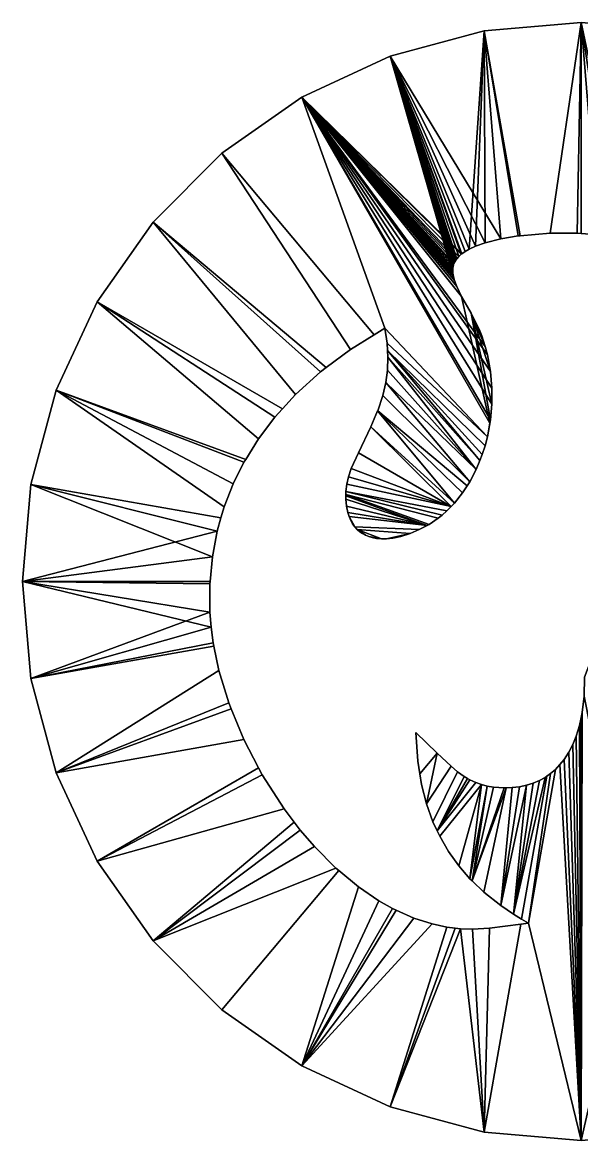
# Model space of a CAD drawing. Extents: x -1.8 to 1.8, y -1.8 to 1.8.
# Drawn here: x -1.8 to 0.002, y -1.8 to 1.8 of the extents above; entities that cross this region are included whole.
import ezdxf

# ---------------------------------------------------------------- set-up
doc = ezdxf.new("R2010")
doc.units = 0
doc.layers.add('CYLINDER_1', color=7, linetype='CONTINUOUS')
doc.layers.add('EXTRUDE_1', color=254, linetype='CONTINUOUS')

msp = doc.modelspace()

# ---------------------------------------------------------------- meshes
at = {"layer": 'CYLINDER_1'}
mesh = msp.add_polyface(dxfattribs=at)
corners = [(0, 1.8, -0.2), (-0.3126, 1.7727, -0.2), (-0.1962, 1.1129, -0.2), (-0.0992, 1.121, -0.2), (0, 1.8, 0.2), (-0.3126, 1.7727, 0.2), (-0.1962, 1.1129, 0.2), (-0.0992, 1.121, 0.2), (-0.2029, 1.1123, -0.2), (-0.6156, 1.6914, -0.2), (-0.384, 1.055, -0.2), (-0.374, 1.0623, -0.2), (-0.3601, 1.0703, -0.2), (-0.2584, 1.1031, -0.2), (-0.3404, 1.0794, -0.2), (-0.3091, 1.0905, -0.2), (-0.6156, 1.6914, 0.2), (-0.384, 1.055, 0.2), (-0.374, 1.0623, 0.2), (-0.2029, 1.1123, 0.2), (-0.2584, 1.1031, 0.2), (-0.3601, 1.0703, 0.2), (-0.3091, 1.0905, 0.2), (-0.3404, 1.0794, 0.2), (-0.9, 1.5588, -0.2), (-0.385, 0.9173, -0.2), (-0.4005, 0.9495, -0.2), (-0.4076, 0.9685, -0.2), (-0.4112, 0.9821, -0.2), (-0.4129, 0.9931, -0.2), (-0.4133, 1.0016, -0.2), (-0.386, 1.0536, 0.2), (-0.3937, 1.0466, 0.2), (-0.4003, 1.0392, 0.2), (-0.4039, 1.0341, 0.2), (-0.407, 1.0288, 0.2), (-0.4095, 1.0233, 0.2), (-0.4107, 1.0195, 0.2), (-0.4122, 1.0137, 0.2), (-0.4076, 0.9685, 0.2), (-0.9, 1.5588, 0.2), (-0.4112, 0.9821, 0.2), (-0.413, 1.0078, 0.2), (-0.4133, 1.0016, 0.2), (-0.4129, 0.9931, 0.2)]
mesh.append_faces([[corners[k] for k in face] for face in [(0, 1, 2, 3), (0, 4, 5, 1), (6, 5, 4, 7), (2, 1, 8, 8), (9, 10, 11, 11), (9, 11, 12, 12), (8, 1, 9, 13), (9, 12, 14, 14), (9, 14, 15, 15), (15, 13, 9, 9), (1, 5, 16, 9), (17, 16, 18, 18), (5, 6, 19, 19), (5, 19, 20, 20), (18, 16, 5, 21), (5, 20, 22, 22), (5, 22, 23, 23), (5, 23, 21, 21), (24, 25, 26, 26), (24, 26, 27, 27), (24, 27, 28, 28), (24, 28, 29, 29), (24, 29, 30, 30), (16, 17, 31, 31), (16, 31, 32, 32), (16, 32, 33, 33), (16, 33, 34, 34), (16, 34, 35, 35), (16, 35, 36, 36), (16, 36, 37, 37), (16, 37, 38, 38), (39, 40, 41, 41), (16, 38, 42, 42), (16, 42, 43, 43), (44, 41, 16, 16), (16, 43, 44, 44)]])
mesh = msp.add_polyface(dxfattribs=at)
corners = [(0.9, 1.5588, -0.2), (0.4386, 0.7597, -0.2), (0.4443, 0.7446, -0.2), (0.4711, 0.6458, -0.2), (1.157, 1.3789, 0.2), (0.4834, 0.5761, 0.2), (0.4711, 0.6458, 0.2), (0.6156, 1.6914, -0.2), (0.3446, 0.9467, -0.2), (0.3532, 0.9354, -0.2), (0.3832, 0.8875, -0.2), (0.3446, 0.9467, 0.2), (0.6156, 1.6914, 0.2), (0.9, 1.5588, 0.2), (0.3532, 0.9354, 0.2), (0.4386, 0.7597, 0.2), (0.4143, 0.8246, 0.2), (0.3832, 0.8875, 0.2), (0.3126, 1.7727, -0.2), (0.3263, 0.9705, -0.2), (0.19, 1.0776, -0.2), (0.1908, 1.0773, -0.2), (0.2291, 1.056, -0.2), (0.2644, 1.031, -0.2), (0.2968, 1.0024, -0.2), (0.3126, 1.7727, 0.2), (0.19, 1.0776, 0.2), (0.3263, 0.9705, 0.2), (0.1908, 1.0773, 0.2), (0.2968, 1.0024, 0.2), (0.2291, 1.056, 0.2), (0.2644, 1.031, 0.2), (0.1493, 1.0946, -0.2), (0, 1.8, -0.2), (0, 1.1205, -0.2), (0.0563, 1.1164, -0.2), (0.1045, 1.1077, -0.2), (0, 1.8, 0.2), (0.0563, 1.1164, 0.2), (0, 1.1205, 0.2), (0.1045, 1.1077, 0.2), (0.1493, 1.0946, 0.2), (-0.0131, 1.1215, -0.2), (-0.0992, 1.121, -0.2), (-0.0131, 1.1215, 0.2), (-0.0992, 1.121, 0.2)]
mesh.append_faces([[corners[k] for k in face] for face in [(0, 1, 2, 2), (0, 2, 3, 3), (4, 5, 6, 6), (0, 7, 8, 9), (0, 9, 10, 10), (11, 12, 13, 14), (13, 15, 16, 16), (13, 16, 17, 17), (17, 14, 13, 13), (8, 7, 18, 19), (18, 20, 21, 21), (18, 21, 22, 22), (18, 22, 23, 23), (24, 19, 18, 18), (18, 23, 24, 24), (7, 12, 25, 18), (26, 25, 12, 12), (12, 11, 27, 27), (28, 26, 12, 12), (12, 27, 29, 29), (30, 28, 12, 12), (12, 29, 31, 31), (31, 30, 12, 12), (20, 18, 32, 32), (33, 34, 35, 18), (32, 18, 36, 36), (35, 36, 18, 18), (18, 25, 37, 33), (38, 39, 37, 37), (40, 38, 37, 37), (25, 26, 41, 37), (41, 40, 37, 37), (42, 34, 33, 33), (43, 42, 33, 33), (37, 39, 44, 44), (37, 44, 45, 45)]])
mesh = msp.add_polyface(dxfattribs=at)
corners = [(-0.384, 1.055, -0.2), (-0.6156, 1.6914, -0.2), (-0.9, 1.5588, -0.2), (-0.2873, 0.6228, -0.2), (-0.292, 0.6758, -0.2), (-0.2919, 0.5206, -0.2), (-0.2874, 0.5709, -0.2), (-0.3018, 0.7296, -0.2), (-0.3087, 0.7568, -0.2), (-0.386, 1.0536, -0.2), (-0.3937, 1.0466, -0.2), (-0.4003, 1.0392, -0.2), (-0.4039, 1.0341, -0.2), (-0.407, 1.0288, -0.2), (-0.4095, 1.0233, -0.2), (-0.4107, 1.0195, -0.2), (-0.4122, 1.0137, -0.2), (-0.413, 1.0078, -0.2), (-0.4133, 1.0016, -0.2), (-0.6156, 1.6914, 0.2), (-0.9, 1.5588, 0.2), (-0.4076, 0.9685, 0.2), (-0.4005, 0.9495, 0.2), (-0.4112, 0.9821, 0.2), (-1.157, 1.3789, -0.2), (-0.6668, 0.7946, -0.2), (-0.6324, 0.8159, -0.2), (-1.157, 1.3789, 0.2), (-0.6668, 0.7946, 0.2), (-0.6324, 0.8159, 0.2), (-0.7431, 0.7472, -0.2), (-1.3789, 1.157, -0.2), (-0.8208, 0.6888, -0.2), (-1.3789, 1.157, 0.2), (-0.7431, 0.7472, 0.2), (-0.8208, 0.6888, 0.2), (-0.839, 0.6751, -0.2), (-1.5588, 0.9, -0.2), (-0.962, 0.5554, -0.2), (-0.9199, 0.6016, -0.2), (-1.5588, 0.9, 0.2), (-0.9199, 0.6016, 0.2), (-0.962, 0.5554, 0.2), (-0.839, 0.6751, 0.2), (-0.9863, 0.5289, -0.2), (-1.6914, 0.6156, 0.2), (-1.6914, 0.6156, -0.2), (-0.9863, 0.5289, 0.2), (-1.0802, 0.3932, 0.2), (-1.0393, 0.459, 0.2)]
mesh.append_faces([[corners[k] for k in face] for face in [(0, 1, 2, 2), (3, 4, 2, 2), (5, 6, 2, 2), (7, 8, 2, 2), (9, 0, 2, 2), (10, 9, 2, 2), (11, 10, 2, 2), (12, 11, 2, 2), (13, 12, 2, 2), (14, 13, 2, 2), (15, 14, 2, 2), (16, 15, 2, 2), (17, 16, 2, 2), (18, 17, 2, 2), (1, 19, 20, 2), (21, 22, 20, 20), (23, 20, 19, 19), (2, 24, 25, 26), (2, 20, 27, 24), (28, 27, 20, 29), (30, 25, 24, 24), (30, 24, 31, 32), (24, 27, 33, 31), (27, 28, 34, 34), (35, 33, 27, 34), (32, 31, 36, 36), (37, 38, 39, 31), (36, 31, 39, 39), (31, 33, 40, 37), (41, 42, 40, 33), (43, 41, 33, 33), (33, 35, 43, 43), (38, 37, 44, 44), (37, 40, 45, 46), (40, 42, 47, 47), (48, 45, 40, 49)]])
mesh = msp.add_polyface(dxfattribs=at)
corners = [(-0.9, 1.5588, -0.2), (-0.294, 0.5092, -0.2), (-0.2919, 0.5206, -0.2), (-0.2874, 0.5709, -0.2), (-0.2873, 0.6228, -0.2), (-0.3087, 0.7568, -0.2), (-0.3194, 0.7908, -0.2), (-0.3282, 0.8127, -0.2), (-0.3547, 0.8635, -0.2), (-0.292, 0.6758, -0.2), (-0.3018, 0.7296, -0.2), (-0.385, 0.9173, -0.2), (-0.294, 0.5092, 0.2), (-0.9, 1.5588, 0.2), (-0.4005, 0.9495, 0.2), (-0.385, 0.9173, 0.2), (-0.3547, 0.8635, 0.2), (-0.3282, 0.8127, 0.2), (-0.3194, 0.7908, 0.2), (-0.3087, 0.7568, 0.2), (-0.2874, 0.5709, 0.2), (-0.2919, 0.5206, 0.2), (-0.3018, 0.7296, 0.2), (-0.292, 0.6758, 0.2), (-0.2873, 0.6228, 0.2), (-0.6238, 0.7434, -0.2), (-0.3267, 0.3893, -0.2), (-0.3187, 0.4089, -0.2), (-0.3096, 0.437, -0.2), (-0.302, 0.4661, -0.2), (-0.6252, 0.7672, -0.2), (-0.6324, 0.8159, -0.2), (-0.3187, 0.4089, 0.2), (-0.3267, 0.3893, 0.2), (-0.6238, 0.7434, 0.2), (-0.302, 0.4661, 0.2), (-0.6324, 0.8159, 0.2), (-0.3096, 0.437, 0.2), (-0.6252, 0.7672, 0.2), (-0.6552, 0.5498, -0.2), (-0.3674, 0.3082, -0.2), (-0.3589, 0.3213, -0.2), (-0.6387, 0.5988, -0.2), (-0.3383, 0.3608, -0.2), (-0.6226, 0.7221, -0.2), (-0.6241, 0.6801, -0.2), (-0.6291, 0.6411, -0.2), (-0.3589, 0.3213, 0.2), (-0.3674, 0.3082, 0.2), (-0.6552, 0.5498, 0.2), (-0.6387, 0.5988, 0.2), (-0.3383, 0.3608, 0.2), (-0.6226, 0.7221, 0.2), (-0.6291, 0.6411, 0.2), (-0.6241, 0.6801, 0.2), (-0.3822, 0.2851, -0.2), (-0.6555, 0.5489, -0.2), (-0.4184, 0.2416, -0.2), (-0.4079, 0.2525, -0.2), (-0.6778, 0.4979, -0.2), (-0.3822, 0.2851, 0.2), (-0.6555, 0.5489, 0.2), (-0.6778, 0.4979, 0.2), (-0.4079, 0.2525, 0.2), (-0.7579, 0.2798, -0.2), (-0.4899, 0.184, -0.2), (-0.4606, 0.2035, -0.2)]
mesh.append_faces([[corners[k] for k in face] for face in [(0, 1, 2, 2), (0, 3, 4, 4), (5, 6, 7, 8), (0, 9, 10, 10), (5, 8, 11, 0), (12, 13, 14, 15), (16, 17, 18, 19), (20, 21, 16, 16), (16, 19, 22, 23), (16, 23, 24, 20), (16, 21, 12, 15), (25, 26, 27, 27), (27, 28, 25, 25), (25, 28, 29, 30), (29, 1, 0, 31), (29, 31, 30, 30), (32, 33, 34, 34), (13, 12, 35, 36), (35, 37, 34, 38), (37, 32, 34, 34), (38, 36, 35, 35), (39, 40, 41, 42), (43, 26, 44, 45), (26, 25, 44, 44), (46, 41, 43, 45), (47, 48, 49, 50), (34, 33, 51, 52), (51, 47, 50, 53), (54, 52, 51, 51), (53, 54, 51, 51), (55, 40, 39, 56), (57, 58, 56, 59), (58, 55, 56, 56), (49, 48, 60, 61), (62, 61, 60, 63), (64, 65, 66, 66)]])
mesh = msp.add_polyface(dxfattribs=at)
corners = [(-0.6387, 0.5988, -0.2), (-0.3589, 0.3213, -0.2), (-0.6291, 0.6411, -0.2), (-0.6778, 0.4979, -0.2), (-0.7174, 0.4142, -0.2), (-0.4184, 0.2416, -0.2), (-0.4184, 0.2416, 0.2), (-0.7174, 0.4142, 0.2), (-0.6778, 0.4979, 0.2), (-0.4079, 0.2525, 0.2), (-0.741, 0.3642, -0.2), (-0.7497, 0.3368, -0.2), (-0.7547, 0.3135, -0.2), (-0.4962, 0.1806, -0.2), (-0.4899, 0.184, -0.2), (-0.7579, 0.2798, -0.2), (-0.7579, 0.2758, -0.2), (-0.4473, 0.2139, -0.2), (-0.4321, 0.2273, -0.2), (-0.7575, 0.2896, -0.2), (-0.4606, 0.2035, -0.2), (-1.6914, 0.6156, -0.2), (-1.0802, 0.3932, -0.2), (-1.0393, 0.459, -0.2), (-1.5588, 0.9, -0.2), (-0.9863, 0.5289, -0.2), (-0.741, 0.3642, 0.2), (-0.4962, 0.1806, 0.2), (-0.7579, 0.2758, 0.2), (-0.7579, 0.2798, 0.2), (-0.4899, 0.184, 0.2), (-0.7575, 0.2896, 0.2), (-0.7547, 0.3135, 0.2), (-0.4321, 0.2273, 0.2), (-0.4606, 0.2035, 0.2), (-0.7497, 0.3368, 0.2), (-0.4473, 0.2139, 0.2), (-1.5588, 0.9, 0.2), (-0.9863, 0.5289, 0.2), (-1.0393, 0.459, 0.2), (-0.7577, 0.2649, -0.2), (-0.7555, 0.2423, -0.2), (-0.7515, 0.2223, -0.2), (-1.086, 0.3839, -0.2), (-1.7727, 0.3126, -0.2), (-1.1601, 0.2046, -0.2), (-1.1499, 0.2399, -0.2), (-1.121, 0.3139, -0.2), (-1.6914, 0.6156, 0.2), (-1.7727, 0.3126, 0.2), (-0.7577, 0.2649, 0.2), (-0.7555, 0.2423, 0.2), (-1.1499, 0.2399, 0.2), (-1.1601, 0.2046, 0.2), (-1.121, 0.3139, 0.2), (-1.0802, 0.3932, 0.2), (-1.086, 0.3839, 0.2)]
mesh.append_faces([[corners[k] for k in face] for face in [(0, 1, 2, 2), (3, 4, 5, 5), (6, 7, 8, 9), (5, 4, 10, 10), (11, 12, 5, 5), (13, 14, 15, 16), (17, 18, 19, 19), (5, 10, 11, 11), (20, 17, 19, 15), (5, 12, 19, 18), (21, 22, 23, 24), (25, 24, 23, 23), (26, 7, 6, 6), (27, 28, 29, 30), (31, 32, 6, 33), (34, 30, 29, 29), (35, 26, 6, 6), (33, 36, 31, 31), (32, 35, 6, 6), (34, 29, 31, 36), (37, 38, 39, 39), (13, 16, 40, 40), (40, 41, 13, 13), (13, 41, 42, 42), (22, 21, 43, 43), (44, 45, 46, 21), (43, 21, 47, 47), (47, 21, 46, 46), (21, 48, 49, 44), (50, 28, 27, 27), (51, 50, 27, 27), (49, 48, 52, 53), (54, 52, 48, 48), (48, 55, 56, 56), (48, 56, 54, 54)]])
mesh = msp.add_polyface(dxfattribs=at)
corners = [(-0.7132, 0.1602, -0.2), (-0.7042, 0.154, -0.2), (-0.6945, 0.1488, -0.2), (-0.7216, 0.1676, -0.2), (-0.7421, 0.1966, -0.2), (-0.7361, 0.1857, -0.2), (-0.7292, 0.1761, -0.2), (-0.7473, 0.2088, -0.2), (-0.6843, 0.1446, -0.2), (-0.6431, 0.1374, -0.2), (-0.7132, 0.1602, 0.2), (-0.7216, 0.1676, 0.2), (-0.6945, 0.1488, 0.2), (-0.7042, 0.154, 0.2), (-0.7292, 0.1761, 0.2), (-0.7361, 0.1857, 0.2), (-0.7421, 0.1966, 0.2), (-0.7473, 0.2088, 0.2), (-1.1601, 0.2046, -0.2), (-1.7727, 0.3126, -0.2), (-1.8, 0, -0.2), (-1.1724, 0.1617, -0.2), (-1.1953, 0, -0.2), (-1.1879, 0.0793, -0.2), (-1.7727, 0.3126, 0.2), (-1.8, 0, 0.2), (-1.1953, 0, 0.2), (-1.1879, 0.0793, 0.2), (-1.1601, 0.2046, 0.2), (-1.1724, 0.1617, 0.2), (-1.7727, -0.3126, -0.2), (-1.1831, -0.2086, -0.2), (-1.1855, -0.1973, -0.2), (-1.1959, -0.0073, -0.2), (-1.1922, -0.1472, -0.2), (-1.1959, -0.0983, -0.2), (-1.7727, -0.3126, 0.2), (-1.1855, -0.1973, 0.2), (-1.1831, -0.2086, 0.2), (-1.1922, -0.1472, 0.2), (-1.1959, -0.0073, 0.2), (-1.1959, -0.0983, 0.2), (-1.1666, -0.2869, -0.2), (-1.6914, -0.6156, -0.2), (-1.127, -0.4102, -0.2), (-1.1348, -0.3911, -0.2), (-1.6914, -0.6156, 0.2), (-1.1666, -0.2869, 0.2), (-1.1348, -0.3911, 0.2), (-1.127, -0.4102, 0.2), (-1.0868, -0.5083, -0.2), (-1.5588, -0.9, -0.2), (-1.039, -0.5999, -0.2), (-1.0868, -0.5083, 0.2), (-1.039, -0.5999, 0.2), (-1.5588, -0.9, 0.2), (-1.0271, -0.6227, 0.2)]
mesh.append_faces([[corners[k] for k in face] for face in [(0, 1, 2, 3), (4, 5, 6, 7), (2, 8, 9, 3), (10, 11, 12, 13), (14, 15, 16, 17), (18, 19, 20, 21), (20, 22, 23, 23), (20, 23, 21, 21), (19, 24, 25, 20), (26, 25, 24, 27), (24, 28, 29, 29), (24, 29, 27, 27), (30, 31, 32, 32), (22, 20, 33, 33), (30, 32, 34, 34), (33, 20, 30, 35), (30, 34, 35, 35), (20, 25, 36, 30), (37, 38, 36, 36), (39, 37, 36, 25), (25, 26, 40, 40), (41, 39, 25, 25), (25, 40, 41, 41), (42, 31, 30, 43), (43, 44, 45, 45), (43, 45, 42, 42), (30, 36, 46, 43), (36, 38, 47, 46), (48, 49, 46, 46), (47, 48, 46, 46), (50, 44, 43, 43), (51, 52, 50, 43), (46, 49, 53, 53), (53, 54, 55, 46), (55, 54, 56, 56)]])
mesh = msp.add_polyface(dxfattribs=at)
corners = [(-0.7292, 0.1761, -0.2), (-0.7216, 0.1676, -0.2), (-0.551, 0.1547, -0.2), (-0.5217, 0.167, -0.2), (-0.6736, 0.1414, -0.2), (-0.6587, 0.1386, -0.2), (-0.6431, 0.1374, -0.2), (-0.6843, 0.1446, -0.2), (-0.6062, 0.1399, -0.2), (-0.5808, 0.1453, -0.2), (-0.6269, 0.1376, -0.2), (-0.7515, 0.2223, -0.2), (-0.7473, 0.2088, -0.2), (-0.4962, 0.1806, -0.2), (-0.7515, 0.2223, 0.2), (-0.7555, 0.2423, 0.2), (-0.4962, 0.1806, 0.2), (-0.551, 0.1547, 0.2), (-0.5808, 0.1453, 0.2), (-0.6062, 0.1399, 0.2), (-0.6269, 0.1376, 0.2), (-0.6736, 0.1414, 0.2), (-0.6843, 0.1446, 0.2), (-0.6431, 0.1374, 0.2), (-0.6587, 0.1386, 0.2), (-0.7292, 0.1761, 0.2), (-0.7473, 0.2088, 0.2), (-0.5217, 0.167, 0.2), (-0.6945, 0.1488, 0.2), (-0.7216, 0.1676, 0.2), (-0.4634, -0.5523, -0.2), (-0.5322, -0.4865, -0.2), (-0.5263, -0.5783, -0.2), (-0.5196, -0.6193, -0.2), (-0.5322, -0.4865, 0.2), (-0.4634, -0.5523, 0.2), (-0.5196, -0.6193, 0.2), (-0.5263, -0.5783, 0.2), (-0.4636, -0.803, -0.2), (-0.366, -0.634, -0.2), (-0.3767, -0.6278, -0.2), (-0.4188, -0.5949, -0.2), (-0.498, -0.716, -0.2), (-0.514, -0.6539, -0.2), (-0.3984, -0.6122, -0.2), (-0.4773, -0.7735, -0.2), (-0.3767, -0.6278, 0.2), (-0.366, -0.634, 0.2), (-0.4636, -0.803, 0.2), (-0.498, -0.716, 0.2), (-0.514, -0.6539, 0.2), (-0.4188, -0.5949, 0.2), (-0.3984, -0.6122, 0.2), (-0.4773, -0.7735, 0.2), (-0.3586, -0.6384, -0.2), (-0.3509, -0.964, -0.2), (-0.2417, -0.664, -0.2), (-0.2479, -0.6642, -0.2), (-0.3392, -0.6474, -0.2), (-0.2818, -0.6619, -0.2), (-0.3023, -0.6585, -0.2), (-0.3214, -0.6537, -0.2), (-0.4556, -0.8201, -0.2), (-0.3586, -0.6384, 0.2), (-0.3392, -0.6474, 0.2), (-0.3214, -0.6537, 0.2), (-0.4556, -0.8201, 0.2), (-0.1158, -0.6305, 0.2), (-0.2181, -1.071, 0.2), (-0.1343, -0.6408, 0.2)]
mesh.append_faces([[corners[k] for k in face] for face in [(0, 1, 2, 3), (4, 5, 6, 7), (8, 9, 2, 10), (11, 12, 13, 13), (6, 10, 2, 1), (13, 12, 0, 3), (14, 15, 16, 16), (17, 18, 19, 20), (21, 22, 23, 24), (25, 26, 16, 27), (23, 22, 28, 29), (26, 14, 16, 16), (23, 29, 17, 20), (25, 27, 17, 29), (30, 31, 32, 33), (34, 35, 36, 37), (38, 39, 40, 40), (41, 30, 42, 42), (33, 43, 42, 30), (38, 40, 44, 45), (44, 41, 42, 45), (46, 47, 48, 48), (36, 35, 49, 50), (49, 35, 51, 51), (52, 46, 48, 53), (49, 51, 52, 53), (54, 39, 38, 38), (55, 56, 57, 57), (58, 54, 38, 38), (55, 57, 59, 59), (55, 59, 60, 60), (61, 58, 38, 62), (48, 47, 63, 63), (48, 63, 64, 64), (48, 64, 65, 66), (67, 68, 69, 69)]])
mesh = msp.add_polyface(dxfattribs=at)
corners = [(0, -1.8, -0.2), (0, -0.4378, -0.2), (-0.0055, -0.4641, -0.2), (-0.1691, -1.1002, 0.2), (-0.0986, -0.6184, 0.2), (-0.0827, -0.6047, 0.2), (0.1565, -1.1127, -0.2), (0.1924, -1.091, -0.2), (0.0429, -0.2431, -0.2), (0.0367, -0.2409, -0.2), (0.011, -0.3076, -0.2), (0.0095, -0.3693, -0.2), (0.0429, -0.2431, 0.2), (0.1924, -1.091, 0.2), (0.1565, -1.1127, 0.2), (0.0367, -0.2409, 0.2), (0, -1.8, 0.2), (0, -0.4378, 0.2), (0.0035, -0.4213, 0.2), (0.011, -0.3076, 0.2), (0.0095, -0.3693, 0.2), (0.3189, -1.0148, -0.2), (0.2269, -0.6281, -0.2), (0.2066, -0.6243, -0.2), (0.1994, -0.6197, -0.2), (0.1928, -0.6145, -0.2), (0.1838, -0.6059, -0.2), (0.1492, -0.5345, -0.2), (0.1382, -0.4749, -0.2), (0.1759, -0.5961, -0.2), (0.1689, -0.5854, -0.2), (0.156, -0.5571, -0.2), (0.1629, -0.5738, -0.2), (0.1838, -0.6059, 0.2), (0.1928, -0.6145, 0.2), (0.3189, -1.0148, 0.2), (0.1759, -0.5961, 0.2), (0.1382, -0.4749, 0.2), (0.1492, -0.5345, 0.2), (0.1689, -0.5854, 0.2), (0.156, -0.5571, 0.2), (0.2287, -0.6283, -0.2), (0.3586, -0.9853, -0.2), (0.2401, -0.6298, -0.2), (0.4114, -0.9461, -0.2), (0.4641, -0.8995, -0.2), (0.3553, -0.6154, -0.2), (0.3358, -0.622, -0.2), (0.3134, -0.6272, -0.2), (0.2656, -0.6313, -0.2), (0.29, -0.6303, -0.2), (0.3358, -0.622, 0.2), (0.3553, -0.6154, 0.2), (0.4987, -0.8637, 0.2), (0.4641, -0.8995, 0.2), (0.4114, -0.9461, 0.2), (0.3586, -0.9853, 0.2), (0.2401, -0.6298, 0.2), (0.2656, -0.6313, 0.2), (0.2287, -0.6283, 0.2), (0.3134, -0.6272, 0.2), (0.29, -0.6303, 0.2), (0.3625, -0.613, -0.2), (0.4987, -0.8637, -0.2), (0.393, -0.599, -0.2), (0.3625, -0.613, 0.2), (0.393, -0.599, 0.2)]
mesh.append_faces([[corners[k] for k in face] for face in [(0, 1, 2, 2), (3, 4, 5, 5), (6, 7, 8, 9), (6, 9, 10, 11), (12, 13, 14, 15), (16, 17, 18, 18), (19, 15, 14, 20), (21, 22, 23, 23), (21, 23, 24, 24), (21, 24, 25, 25), (21, 25, 26, 26), (27, 28, 8, 7), (21, 26, 29, 29), (21, 29, 30, 30), (31, 7, 32, 32), (33, 34, 35, 35), (36, 33, 35, 35), (37, 38, 13, 12), (39, 36, 35, 35), (13, 38, 40, 40), (41, 42, 43, 43), (44, 45, 46, 47), (44, 47, 48, 48), (49, 43, 42, 44), (44, 48, 50, 50), (44, 50, 49, 49), (51, 52, 53, 54), (55, 56, 57, 58), (56, 59, 57, 57), (60, 51, 54, 55), (61, 60, 55, 55), (58, 61, 55, 55), (62, 46, 63, 63), (64, 62, 63, 63), (53, 52, 65, 65), (53, 65, 66, 66)]])
mesh = msp.add_polyface(dxfattribs=at)
corners = [(0, -1.8, -0.2), (-0.0055, -0.4641, -0.2), (-0.0162, -0.4983, -0.2), (-0.0827, -0.6047, -0.2), (-0.0986, -0.6184, -0.2), (-0.1691, -1.1002, -0.2), (-0.0271, -0.525, -0.2), (-0.0681, -0.5895, -0.2), (-0.04, -0.5499, -0.2), (-0.0548, -0.5727, -0.2), (-0.0055, -0.4641, 0.2), (0, -0.4378, 0.2), (0, -1.8, 0.2), (-0.0162, -0.4983, 0.2), (-0.0271, -0.525, 0.2), (-0.1691, -1.1002, 0.2), (-0.0827, -0.6047, 0.2), (-0.0681, -0.5895, 0.2), (-0.04, -0.5499, 0.2), (-0.0548, -0.5727, 0.2), (0.3126, -1.7727, -0.2), (0.1962, -1.1125, -0.2), (0.1565, -1.1127, -0.2), (0.0035, -0.4213, -0.2), (0, -0.4378, -0.2), (0.0095, -0.3693, -0.2), (0.3126, -1.7727, 0.2), (0.1962, -1.1125, 0.2), (0.1565, -1.1127, 0.2), (0.0035, -0.4213, 0.2), (0.0095, -0.3693, 0.2), (0.2613, -1.1122, -0.2), (0.6156, -1.6914, -0.2), (0.3992, -1.0968, -0.2), (0.3495, -1.105, -0.2), (0.3189, -1.0148, -0.2), (0.3586, -0.9853, -0.2), (0.2287, -0.6283, -0.2), (0.2269, -0.6281, -0.2), (0.156, -0.5571, -0.2), (0.1492, -0.5345, -0.2), (0.1924, -1.091, -0.2), (0.1689, -0.5854, -0.2), (0.1629, -0.5738, -0.2), (0.6156, -1.6914, 0.2), (0.3495, -1.105, 0.2), (0.3992, -1.0968, 0.2), (0.2613, -1.1122, 0.2), (0.2287, -0.6283, 0.2), (0.3586, -0.9853, 0.2), (0.3189, -1.0148, 0.2), (0.2269, -0.6281, 0.2), (0.1924, -1.091, 0.2), (0.1629, -0.5738, 0.2), (0.1689, -0.5854, 0.2), (0.2066, -0.6243, 0.2), (0.1994, -0.6197, 0.2), (0.1928, -0.6145, 0.2), (0.156, -0.5571, 0.2)]
mesh.append_faces([[corners[k] for k in face] for face in [(0, 1, 2, 2), (3, 4, 5, 5), (0, 2, 6, 6), (7, 3, 5, 0), (0, 6, 8, 8), (0, 8, 9, 9), (9, 7, 0, 0), (10, 11, 12, 12), (13, 10, 12, 12), (14, 13, 12, 12), (15, 16, 17, 12), (18, 14, 12, 12), (19, 18, 12, 12), (17, 19, 12, 12), (0, 20, 21, 22), (23, 24, 0, 0), (25, 23, 0, 22), (0, 12, 26, 20), (27, 26, 12, 28), (28, 12, 29, 30), (21, 20, 31, 31), (32, 33, 34, 20), (20, 34, 31, 31), (35, 36, 37, 38), (39, 40, 41, 41), (35, 42, 43, 41), (44, 26, 45, 46), (47, 45, 26, 26), (47, 26, 27, 27), (48, 49, 50, 51), (50, 52, 53, 54), (55, 51, 50, 50), (56, 55, 50, 50), (57, 56, 50, 50), (58, 53, 52, 52)]])
mesh = msp.add_polyface(dxfattribs=at)
corners = [(-1.6914, -0.6156, -0.2), (-1.6914, -0.6156, 0.2), (-1.5588, -0.9, 0.2), (-1.5588, -0.9, -0.2), (-1.0271, -0.6227, -0.2), (-1.039, -0.5999, -0.2), (-1.3789, -1.157, -0.2), (-0.9239, -0.7752, -0.2), (-0.957, -0.7317, -0.2), (-1.3789, -1.157, 0.2), (-0.957, -0.7317, 0.2), (-0.9239, -0.7752, 0.2), (-1.0271, -0.6227, 0.2), (-1.157, -1.3789, -0.2), (-0.7807, -0.9304, -0.2), (-0.7901, -0.9225, -0.2), (-0.905, -0.8001, -0.2), (-0.8588, -0.8536, -0.2), (-1.157, -1.3789, 0.2), (-0.7901, -0.9225, 0.2), (-0.7807, -0.9304, 0.2), (-0.905, -0.8001, 0.2), (-0.8588, -0.8536, 0.2), (-0.7173, -0.9831, -0.2), (-0.9, -1.5588, -0.2), (-0.6075, -1.0522, -0.2), (-0.652, -1.0275, -0.2), (-0.9, -1.5588, 0.2), (-0.7173, -0.9831, 0.2), (-0.652, -1.0275, 0.2), (-0.6075, -1.0522, 0.2), (-0.5959, -1.0586, -0.2), (-0.5384, -1.0837, -0.2), (-0.6156, -1.6914, -0.2), (-0.4061, -1.1157, -0.2), (-0.4321, -1.1127, -0.2), (-0.4797, -1.1025, -0.2), (-0.6156, -1.6914, 0.2), (-0.5959, -1.0586, 0.2), (-0.4061, -1.1157, 0.2), (-0.4321, -1.1127, 0.2), (-0.5384, -1.0837, 0.2), (-0.4797, -1.1025, 0.2), (-0.3126, -1.7727, 0.2), (-0.3126, -1.7727, -0.2)]
mesh.append_faces([[corners[k] for k in face] for face in [(0, 1, 2, 3), (4, 5, 3, 3), (6, 7, 8, 3), (8, 4, 3, 3), (3, 2, 9, 6), (10, 11, 9, 2), (2, 12, 10, 10), (13, 14, 15, 6), (16, 7, 6, 6), (17, 16, 6, 6), (15, 17, 6, 6), (6, 9, 18, 13), (19, 20, 18, 9), (9, 11, 21, 21), (9, 21, 22, 22), (9, 22, 19, 19), (23, 14, 13, 24), (24, 25, 26, 26), (24, 26, 23, 23), (13, 18, 27, 24), (18, 20, 28, 27), (29, 30, 27, 27), (28, 29, 27, 27), (31, 25, 24, 24), (32, 31, 24, 24), (33, 34, 35, 35), (36, 32, 24, 24), (35, 36, 24, 33), (24, 27, 37, 33), (27, 30, 38, 38), (39, 37, 40, 40), (27, 38, 41, 41), (40, 37, 27, 42), (27, 41, 42, 42), (33, 37, 43, 44)]])
mesh = msp.add_polyface(dxfattribs=at)
corners = [(-0.4556, -0.8201, -0.2), (-0.427, -0.8696, -0.2), (-0.3943, -0.9151, -0.2), (-0.3214, -0.6537, -0.2), (-0.3581, -0.957, -0.2), (-0.3509, -0.964, -0.2), (-0.3023, -0.6585, -0.2), (-0.2479, -0.6642, 0.2), (-0.2417, -0.664, 0.2), (-0.3509, -0.964, 0.2), (-0.3943, -0.9151, 0.2), (-0.427, -0.8696, 0.2), (-0.4556, -0.8201, 0.2), (-0.3214, -0.6537, 0.2), (-0.3581, -0.957, 0.2), (-0.3023, -0.6585, 0.2), (-0.2818, -0.6619, 0.2), (-0.4061, -1.1157, -0.2), (-0.6156, -1.6914, -0.2), (-0.3126, -1.7727, -0.2), (-0.3889, -1.1178, -0.2), (-0.1946, -1.1034, -0.2), (-0.2952, -1.1164, -0.2), (-0.3504, -1.1191, -0.2), (-0.2181, -1.071, -0.2), (-0.1916, -1.0867, -0.2), (-0.1105, -0.6268, -0.2), (-0.1158, -0.6305, -0.2), (-0.2223, -0.6635, -0.2), (-0.2417, -0.664, -0.2), (-0.3132, -1.0001, -0.2), (-0.2588, -1.0434, -0.2), (-0.1982, -0.6608, -0.2), (-0.1755, -0.6561, -0.2), (-0.1343, -0.6408, -0.2), (-0.1542, -0.6494, -0.2), (-0.1946, -1.1034, 0.2), (-0.3126, -1.7727, 0.2), (-0.2952, -1.1164, 0.2), (-0.6156, -1.6914, 0.2), (-0.4061, -1.1157, 0.2), (-0.3889, -1.1178, 0.2), (-0.3504, -1.1191, 0.2), (-0.3132, -1.0001, 0.2), (-0.2588, -1.0434, 0.2), (-0.2223, -0.6635, 0.2), (-0.1105, -0.6268, 0.2), (-0.1916, -1.0867, 0.2), (-0.2181, -1.071, 0.2), (-0.1158, -0.6305, 0.2), (-0.1982, -0.6608, 0.2), (-0.1343, -0.6408, 0.2), (-0.1542, -0.6494, 0.2), (-0.1755, -0.6561, 0.2), (-0.1691, -1.1002, -0.2), (-0.0986, -0.6184, -0.2), (0, -1.8, -0.2), (0, -1.8, 0.2), (-0.1691, -1.1002, 0.2), (-0.0986, -0.6184, 0.2)]
mesh.append_faces([[corners[k] for k in face] for face in [(0, 1, 2, 3), (2, 4, 3, 3), (5, 6, 3, 4), (7, 8, 9, 9), (10, 11, 12, 13), (9, 14, 15, 16), (16, 7, 9, 9), (14, 10, 13, 15), (17, 18, 19, 20), (19, 21, 22, 22), (19, 22, 23, 23), (23, 20, 19, 19), (24, 25, 26, 27), (28, 29, 30, 31), (5, 30, 29, 29), (32, 28, 31, 31), (33, 32, 31, 31), (24, 27, 34, 34), (35, 33, 31, 24), (34, 35, 24, 24), (36, 37, 38, 38), (39, 40, 41, 41), (38, 37, 42, 42), (42, 37, 39, 41), (9, 8, 43, 43), (44, 43, 8, 45), (46, 47, 48, 49), (44, 45, 50, 50), (51, 48, 52, 52), (44, 50, 53, 48), (53, 52, 48, 48), (26, 25, 54, 55), (54, 21, 19, 56), (19, 37, 57, 56), (58, 47, 46, 59), (57, 37, 36, 58)]])
at = {"layer": 'EXTRUDE_1'}
mesh = msp.add_polyface(dxfattribs=at)
corners = [(-0.4184, 0.2416, 0.2), (-0.4079, 0.2525, 0.2), (-0.4079, 0.2525, -0.2), (-0.4184, 0.2416, -0.2), (-0.3822, 0.2851, 0.2), (-0.3822, 0.2851, -0.2), (-0.3674, 0.3082, 0.2), (-0.3589, 0.3213, -0.2), (-0.3674, 0.3082, -0.2), (-0.3589, 0.3213, 0.2), (-0.3383, 0.3608, 0.2), (-0.3383, 0.3608, -0.2), (-0.3267, 0.3893, 0.2), (-0.3267, 0.3893, -0.2), (-0.3187, 0.4089, 0.2), (-0.3187, 0.4089, -0.2), (-0.3096, 0.437, 0.2), (-0.3096, 0.437, -0.2), (-0.302, 0.4661, 0.2), (-0.302, 0.4661, -0.2), (-0.294, 0.5092, -0.2), (-0.294, 0.5092, 0.2), (-0.2919, 0.5206, 0.2), (-0.2919, 0.5206, -0.2), (-0.2874, 0.5709, 0.2), (-0.2874, 0.5709, -0.2), (-0.2873, 0.6228, 0.2), (-0.2873, 0.6228, -0.2), (-0.292, 0.6758, 0.2), (-0.292, 0.6758, -0.2), (-0.3018, 0.7296, 0.2), (-0.3018, 0.7296, -0.2), (-0.3087, 0.7568, 0.2), (-0.3087, 0.7568, -0.2), (-0.3194, 0.7908, 0.2), (-0.3194, 0.7908, -0.2), (-0.3282, 0.8127, 0.2), (-0.3282, 0.8127, -0.2), (-0.3547, 0.8635, 0.2), (-0.3547, 0.8635, -0.2), (-0.385, 0.9173, 0.2), (-0.385, 0.9173, -0.2), (-0.4005, 0.9495, 0.2), (-0.4005, 0.9495, -0.2), (-0.4076, 0.9685, 0.2), (-0.4076, 0.9685, -0.2), (-0.4112, 0.9821, 0.2), (-0.4112, 0.9821, -0.2), (-0.4129, 0.9931, 0.2), (-0.4129, 0.9931, -0.2), (-0.4133, 1.0016, 0.2), (-0.4133, 1.0016, -0.2), (-0.413, 1.0078, 0.2), (-0.413, 1.0078, -0.2), (-0.4122, 1.0137, 0.2), (-0.4122, 1.0137, -0.2), (-0.4107, 1.0195, 0.2), (-0.4107, 1.0195, -0.2), (-0.4095, 1.0233, 0.2), (-0.4095, 1.0233, -0.2), (-0.407, 1.0288, 0.2), (-0.407, 1.0288, -0.2), (-0.4039, 1.0341, 0.2), (-0.4039, 1.0341, -0.2), (-0.4003, 1.0392, 0.2), (-0.4003, 1.0392, -0.2), (-0.3937, 1.0466, 0.2), (-0.3937, 1.0466, -0.2), (-0.386, 1.0536, 0.2), (-0.386, 1.0536, -0.2), (-0.384, 1.055, 0.2), (-0.374, 1.0623, -0.2), (-0.384, 1.055, -0.2), (-0.374, 1.0623, 0.2), (-0.3601, 1.0703, 0.2), (-0.3601, 1.0703, -0.2), (-0.3404, 1.0794, 0.2), (-0.3404, 1.0794, -0.2), (-0.3091, 1.0905, 0.2), (-0.3091, 1.0905, -0.2), (-0.2584, 1.1031, 0.2), (-0.2584, 1.1031, -0.2), (-0.2029, 1.1123, 0.2), (-0.2029, 1.1123, -0.2), (-0.1962, 1.1129, 0.2), (-0.0992, 1.121, 0.2), (-0.1962, 1.1129, -0.2)]
mesh.append_faces([[corners[k] for k in face] for face in [(0, 1, 2, 3), (2, 1, 4, 5), (5, 4, 6, 6), (7, 8, 9, 9), (8, 5, 6, 9), (7, 9, 10, 11), (11, 10, 12, 13), (12, 14, 15, 13), (15, 14, 16, 17), (17, 16, 18, 19), (19, 18, 20, 20), (21, 22, 18, 18), (20, 18, 22, 23), (23, 22, 24, 25), (25, 24, 26, 27), (27, 26, 28, 29), (29, 28, 30, 31), (31, 30, 32, 33), (33, 32, 34, 35), (35, 34, 36, 37), (37, 36, 38, 39), (39, 38, 40, 41), (41, 40, 42, 43), (43, 42, 44, 45), (45, 44, 46, 47), (47, 46, 48, 49), (49, 48, 50, 51), (51, 50, 52, 53), (53, 52, 54, 55), (55, 54, 56, 57), (57, 56, 58, 59), (59, 58, 60, 61), (61, 60, 62, 63), (63, 62, 64, 65), (65, 64, 66, 67), (67, 66, 68, 69), (68, 70, 69, 69), (71, 72, 73, 73), (69, 70, 73, 72), (71, 73, 74, 75), (75, 74, 76, 77), (77, 76, 78, 79), (79, 78, 80, 81), (81, 80, 82, 83), (82, 84, 83, 83), (83, 84, 85, 86)]])
mesh = msp.add_polyface(dxfattribs=at)
corners = [(0.5922, 0.3365, -0.2), (0.5922, 0.3365, 0.2), (0.596, 0.3441, 0.2), (0.6221, 0.396, -0.2), (0.596, 0.3441, -0.2), (0.6221, 0.396, 0.2), (0.6517, 0.4429, 0.2), (0.6517, 0.4429, -0.2), (0.6795, 0.4791, 0.2), (0.6795, 0.4791, -0.2), (0.71, 0.5126, 0.2), (0.71, 0.5126, -0.2), (0.7436, 0.5432, 0.2), (0.7436, 0.5432, -0.2), (0.7802, 0.5709, 0.2), (0.7802, 0.5709, -0.2), (0.82, 0.5957, 0.2), (0.82, 0.5957, -0.2), (0.863, 0.6173, 0.2), (0.863, 0.6173, -0.2), (0.9192, 0.6391, 0.2), (0.9192, 0.6391, -0.2), (0.9803, 0.6563, 0.2), (0.9803, 0.6563, -0.2), (1.0583, 0.6702, 0.2), (1.0583, 0.6702, -0.2), (1.1185, 0.6759, 0.2), (1.1185, 0.6759, -0.2), (1.1734, 0.6775, 0.2), (1.1734, 0.6775, -0.2), (1.1959, 0.6781, -0.2), (1.1959, 0.6781, 0.2), (1.0999, 0.4846, 0.2), (1.0999, 0.4846, -0.2), (1.075, 0.4248, 0.2), (1.075, 0.4248, -0.2), (1.0632, 0.387, -0.2), (1.0632, 0.387, 0.2), (1.0614, 0.3811, 0.2), (1.0614, 0.3811, -0.2), (1.0522, 0.3384, 0.2), (1.0522, 0.3384, -0.2), (-0.0992, 1.121, -0.2), (-0.1962, 1.1129, -0.2), (-0.0992, 1.121, 0.2), (-0.0131, 1.1215, 0.2), (-0.0131, 1.1215, -0.2), (0, 1.1205, 0.2), (0.0563, 1.1164, -0.2), (0, 1.1205, -0.2), (0.0563, 1.1164, 0.2), (0.1045, 1.1077, 0.2), (0.1045, 1.1077, -0.2), (0.1493, 1.0946, 0.2), (0.1493, 1.0946, -0.2), (0.19, 1.0776, 0.2), (0.1908, 1.0773, -0.2), (0.19, 1.0776, -0.2), (0.1908, 1.0773, 0.2), (0.2291, 1.056, 0.2), (0.2291, 1.056, -0.2), (0.2644, 1.031, 0.2), (0.2644, 1.031, -0.2), (0.2968, 1.0024, 0.2), (0.2968, 1.0024, -0.2), (0.3263, 0.9705, 0.2), (0.3263, 0.9705, -0.2), (0.3446, 0.9467, -0.2), (0.3446, 0.9467, 0.2), (0.3532, 0.9354, 0.2), (0.3532, 0.9354, -0.2), (0.3832, 0.8875, 0.2), (0.3832, 0.8875, -0.2), (0.4143, 0.8246, 0.2), (0.4143, 0.8246, -0.2), (0.4443, 0.7446, 0.2), (0.4443, 0.7446, -0.2), (0.4386, 0.7597, -0.2), (0.4386, 0.7597, 0.2), (0.4711, 0.6458, 0.2), (0.4711, 0.6458, -0.2), (0.4967, 0.5001, 0.2), (0.4967, 0.5001, -0.2), (0.4834, 0.5761, -0.2), (0.4834, 0.5761, 0.2), (0.5035, 0.4225, 0.2), (0.5035, 0.4225, -0.2), (0.5144, 0.297, -0.2)]
mesh.append_faces([[corners[k] for k in face] for face in [(0, 1, 2, 2), (3, 4, 5, 5), (0, 2, 5, 4), (3, 5, 6, 7), (7, 6, 8, 9), (9, 8, 10, 11), (11, 10, 12, 13), (13, 12, 14, 15), (15, 14, 16, 17), (17, 16, 18, 19), (19, 18, 20, 21), (21, 20, 22, 23), (23, 22, 24, 25), (25, 24, 26, 27), (26, 28, 29, 27), (30, 29, 28, 31), (32, 33, 30, 31), (34, 35, 33, 32), (36, 35, 34, 37), (37, 38, 39, 36), (40, 41, 39, 38), (42, 43, 44, 44), (42, 44, 45, 46), (45, 47, 46, 46), (48, 49, 50, 50), (46, 47, 50, 49), (48, 50, 51, 52), (52, 51, 53, 54), (53, 55, 54, 54), (56, 57, 58, 58), (58, 57, 54, 55), (56, 58, 59, 60), (60, 59, 61, 62), (62, 61, 63, 64), (65, 66, 64, 63), (67, 66, 65, 68), (68, 69, 70, 67), (71, 72, 70, 69), (73, 74, 72, 71), (75, 76, 77, 77), (73, 78, 74, 74), (75, 77, 74, 78), (79, 80, 76, 75), (81, 82, 83, 84), (79, 84, 83, 80), (81, 85, 86, 82), (87, 86, 85, 85)]])
mesh = msp.add_polyface(dxfattribs=at)
corners = [(-1.1724, 0.1617, -0.2), (-1.1724, 0.1617, 0.2), (-1.1601, 0.2046, 0.2), (-1.1601, 0.2046, -0.2), (-1.1499, 0.2399, -0.2), (-1.1499, 0.2399, 0.2), (-1.121, 0.3139, 0.2), (-1.121, 0.3139, -0.2), (-1.086, 0.3839, 0.2), (-1.086, 0.3839, -0.2), (-1.0802, 0.3932, -0.2), (-1.0802, 0.3932, 0.2), (-1.0393, 0.459, -0.2), (-1.0393, 0.459, 0.2), (-0.9863, 0.5289, 0.2), (-0.9863, 0.5289, -0.2), (-0.962, 0.5554, 0.2), (-0.9199, 0.6016, -0.2), (-0.962, 0.5554, -0.2), (-0.9199, 0.6016, 0.2), (-0.839, 0.6751, 0.2), (-0.839, 0.6751, -0.2), (-0.8208, 0.6888, 0.2), (-0.8208, 0.6888, -0.2), (-0.7431, 0.7472, -0.2), (-0.7431, 0.7472, 0.2), (-0.6324, 0.8159, -0.2), (-0.6668, 0.7946, -0.2), (-0.6668, 0.7946, 0.2), (-0.6324, 0.8159, 0.2), (-0.6252, 0.7672, 0.2), (-0.6252, 0.7672, -0.2), (-0.6238, 0.7434, -0.2), (-0.6238, 0.7434, 0.2), (-0.6226, 0.7221, 0.2), (-0.6226, 0.7221, -0.2), (-0.6241, 0.6801, 0.2), (-0.6241, 0.6801, -0.2), (-0.6291, 0.6411, 0.2), (-0.6291, 0.6411, -0.2), (-0.6387, 0.5988, 0.2), (-0.6387, 0.5988, -0.2), (-0.6552, 0.5498, -0.2), (-0.6552, 0.5498, 0.2), (-0.6555, 0.5489, 0.2), (-0.6555, 0.5489, -0.2), (-0.6778, 0.4979, 0.2), (-0.6778, 0.4979, -0.2), (-0.741, 0.3642, 0.2), (-0.741, 0.3642, -0.2), (-0.7174, 0.4142, -0.2), (-0.7174, 0.4142, 0.2), (-0.7497, 0.3368, 0.2), (-0.7497, 0.3368, -0.2), (-0.7547, 0.3135, 0.2), (-0.7547, 0.3135, -0.2), (-0.7575, 0.2896, 0.2), (-0.7575, 0.2896, -0.2), (-0.7579, 0.2798, 0.2), (-0.7579, 0.2798, -0.2), (-0.7577, 0.2649, 0.2), (-0.7577, 0.2649, -0.2), (-0.7579, 0.2758, 0.2), (-0.7579, 0.2758, -0.2), (-0.7555, 0.2423, 0.2), (-0.7555, 0.2423, -0.2), (-0.7515, 0.2223, 0.2), (-0.7515, 0.2223, -0.2), (-0.7473, 0.2088, 0.2), (-0.7473, 0.2088, -0.2), (-0.7421, 0.1966, 0.2), (-0.7421, 0.1966, -0.2), (-0.7361, 0.1857, 0.2), (-0.7361, 0.1857, -0.2), (-0.7292, 0.1761, 0.2), (-0.7292, 0.1761, -0.2), (-0.4899, 0.184, -0.2), (-0.4962, 0.1806, -0.2), (-0.4899, 0.184, 0.2), (-0.4606, 0.2035, 0.2), (-0.4606, 0.2035, -0.2), (-0.4473, 0.2139, 0.2), (-0.4473, 0.2139, -0.2), (-0.4321, 0.2273, 0.2), (-0.4321, 0.2273, -0.2), (-0.4184, 0.2416, -0.2), (-0.4184, 0.2416, 0.2)]
mesh.append_faces([[corners[k] for k in face] for face in [(0, 1, 2, 3), (4, 3, 2, 5), (4, 5, 6, 7), (7, 6, 8, 9), (9, 8, 10, 10), (8, 11, 12, 10), (13, 12, 11, 11), (12, 13, 14, 15), (15, 14, 16, 16), (17, 18, 19, 19), (18, 15, 16, 19), (17, 19, 20, 21), (20, 22, 23, 21), (24, 23, 22, 25), (26, 27, 25, 28), (27, 24, 25, 25), (26, 28, 29, 29), (30, 31, 26, 29), (32, 31, 30, 33), (33, 34, 35, 32), (36, 37, 35, 34), (38, 39, 37, 36), (40, 41, 39, 38), (42, 41, 40, 43), (43, 44, 45, 42), (46, 47, 45, 44), (48, 49, 50, 51), (50, 47, 46, 51), (52, 53, 49, 48), (54, 55, 53, 52), (56, 57, 55, 54), (58, 59, 57, 56), (60, 61, 62, 62), (63, 59, 58, 58), (62, 61, 63, 58), (64, 65, 61, 60), (66, 67, 65, 64), (68, 69, 67, 66), (70, 71, 69, 68), (72, 73, 71, 70), (74, 75, 73, 72), (76, 77, 78, 78), (76, 78, 79, 80), (80, 79, 81, 82), (82, 81, 83, 84), (85, 84, 83, 86)]])
mesh = msp.add_polyface(dxfattribs=at)
corners = [(-0.1158, -0.6305, -0.2), (-0.1158, -0.6305, 0.2), (-0.1343, -0.6408, 0.2), (-0.1343, -0.6408, -0.2), (-0.1542, -0.6494, 0.2), (-0.1542, -0.6494, -0.2), (-0.3214, -0.6537, -0.2), (-0.3214, -0.6537, 0.2), (-0.3392, -0.6474, 0.2), (-0.3392, -0.6474, -0.2), (-0.3586, -0.6384, 0.2), (-0.3586, -0.6384, -0.2), (-0.366, -0.634, 0.2), (-0.3767, -0.6278, -0.2), (-0.366, -0.634, -0.2), (-0.3767, -0.6278, 0.2), (-0.3984, -0.6122, 0.2), (-0.3984, -0.6122, -0.2), (-0.4188, -0.5949, 0.2), (-0.4188, -0.5949, -0.2), (-0.4634, -0.5523, 0.2), (-0.5322, -0.4865, -0.2), (-0.4634, -0.5523, -0.2), (-0.5322, -0.4865, 0.2), (-0.5263, -0.5783, 0.2), (-0.5263, -0.5783, -0.2), (-0.514, -0.6539, 0.2), (-0.514, -0.6539, -0.2), (-0.5196, -0.6193, 0.2), (-0.5196, -0.6193, -0.2), (-1.0271, -0.6227, -0.2), (-1.0271, -0.6227, 0.2), (-1.039, -0.5999, 0.2), (-1.039, -0.5999, -0.2), (-1.0868, -0.5083, 0.2), (-1.0868, -0.5083, -0.2), (-1.127, -0.4102, -0.2), (-1.1348, -0.3911, -0.2), (-1.127, -0.4102, 0.2), (-1.1348, -0.3911, 0.2), (-1.1666, -0.2869, 0.2), (-1.1666, -0.2869, -0.2), (-1.1831, -0.2086, 0.2), (-1.1831, -0.2086, -0.2), (-1.1855, -0.1973, 0.2), (-1.1855, -0.1973, -0.2), (-1.1922, -0.1472, 0.2), (-1.1922, -0.1472, -0.2), (-1.1959, -0.0983, 0.2), (-1.1959, -0.0983, -0.2), (-1.1959, -0.0073, 0.2), (-1.1959, -0.0073, -0.2), (-1.1953, 0, 0.2), (-1.1879, 0.0793, -0.2), (-1.1953, 0, -0.2), (-1.1879, 0.0793, 0.2), (-1.1724, 0.1617, 0.2), (-1.1724, 0.1617, -0.2), (-0.7216, 0.1676, 0.2), (-0.7216, 0.1676, -0.2), (-0.7292, 0.1761, -0.2), (-0.7292, 0.1761, 0.2), (-0.7132, 0.1602, 0.2), (-0.7132, 0.1602, -0.2), (-0.7042, 0.154, 0.2), (-0.7042, 0.154, -0.2), (-0.6945, 0.1488, 0.2), (-0.6945, 0.1488, -0.2), (-0.6843, 0.1446, 0.2), (-0.6843, 0.1446, -0.2), (-0.6736, 0.1414, 0.2), (-0.6736, 0.1414, -0.2), (-0.6587, 0.1386, 0.2), (-0.6587, 0.1386, -0.2), (-0.6431, 0.1374, 0.2), (-0.6431, 0.1374, -0.2), (-0.6269, 0.1376, 0.2), (-0.6269, 0.1376, -0.2), (-0.6062, 0.1399, 0.2), (-0.6062, 0.1399, -0.2), (-0.5808, 0.1453, 0.2), (-0.5808, 0.1453, -0.2), (-0.551, 0.1547, 0.2), (-0.551, 0.1547, -0.2), (-0.5217, 0.167, 0.2), (-0.5217, 0.167, -0.2), (-0.4962, 0.1806, 0.2), (-0.4899, 0.184, 0.2), (-0.4962, 0.1806, -0.2)]
mesh.append_faces([[corners[k] for k in face] for face in [(0, 1, 2, 3), (3, 2, 4, 5), (6, 7, 8, 9), (9, 8, 10, 11), (10, 12, 11, 11), (13, 14, 15, 15), (14, 11, 12, 15), (13, 15, 16, 17), (17, 16, 18, 19), (18, 20, 19, 19), (21, 22, 23, 23), (19, 20, 23, 22), (24, 25, 21, 23), (26, 27, 28, 28), (27, 29, 24, 28), (25, 24, 29, 29), (30, 31, 32, 33), (32, 34, 35, 33), (35, 34, 36, 36), (37, 36, 34, 38), (39, 37, 38, 38), (37, 39, 40, 41), (41, 40, 42, 43), (44, 45, 43, 42), (45, 44, 46, 47), (47, 46, 48, 49), (49, 48, 50, 51), (51, 50, 52, 52), (53, 54, 55, 55), (51, 52, 55, 54), (53, 55, 56, 57), (58, 59, 60, 61), (59, 58, 62, 63), (63, 62, 64, 65), (65, 64, 66, 67), (67, 66, 68, 69), (69, 68, 70, 71), (71, 70, 72, 73), (73, 72, 74, 75), (75, 74, 76, 77), (77, 76, 78, 79), (79, 78, 80, 81), (81, 80, 82, 83), (83, 82, 84, 85), (84, 86, 85, 85), (87, 88, 85, 86)]])
mesh = msp.add_polyface(dxfattribs=at)
corners = [(0.3495, -1.105, -0.2), (0.3992, -1.0968, -0.2), (0.464, -1.0861, 0.2), (0.3992, -1.0968, 0.2), (0.3495, -1.105, 0.2), (0.2613, -1.1122, 0.2), (0.2613, -1.1122, -0.2), (0.1962, -1.1125, 0.2), (0.1565, -1.1127, -0.2), (0.1962, -1.1125, -0.2), (0.1565, -1.1127, 0.2), (0.1924, -1.091, 0.2), (0.3189, -1.0148, -0.2), (0.1924, -1.091, -0.2), (0.3189, -1.0148, 0.2), (0.3586, -0.9853, 0.2), (0.3586, -0.9853, -0.2), (0.4114, -0.9461, -0.2), (0.4114, -0.9461, 0.2), (0.393, -0.599, -0.2), (0.393, -0.599, 0.2), (0.3625, -0.613, 0.2), (0.3625, -0.613, -0.2), (0.3553, -0.6154, 0.2), (0.3358, -0.622, -0.2), (0.3553, -0.6154, -0.2), (0.3358, -0.622, 0.2), (0.3134, -0.6272, 0.2), (0.3134, -0.6272, -0.2), (0.29, -0.6303, 0.2), (0.29, -0.6303, -0.2), (0.2656, -0.6313, 0.2), (0.2656, -0.6313, -0.2), (0.2401, -0.6298, 0.2), (0.2401, -0.6298, -0.2), (0.2287, -0.6283, 0.2), (0.2269, -0.6281, -0.2), (0.2287, -0.6283, -0.2), (0.2269, -0.6281, 0.2), (0.2066, -0.6243, 0.2), (0.2066, -0.6243, -0.2), (0.1994, -0.6197, 0.2), (0.1994, -0.6197, -0.2), (0.1928, -0.6145, 0.2), (0.1928, -0.6145, -0.2), (0.1838, -0.6059, 0.2), (0.1838, -0.6059, -0.2), (0.1759, -0.5961, 0.2), (0.1759, -0.5961, -0.2), (0.1689, -0.5854, 0.2), (0.1689, -0.5854, -0.2), (0.1629, -0.5738, 0.2), (0.1629, -0.5738, -0.2), (0.156, -0.5571, 0.2), (0.156, -0.5571, -0.2), (0.1492, -0.5345, 0.2), (0.1492, -0.5345, -0.2), (0.1382, -0.4749, 0.2), (0.1382, -0.4749, -0.2), (0.1298, -0.4068, 0.2), (0.1298, -0.4068, -0.2), (-0.0055, -0.4641, 0.2), (-0.0055, -0.4641, -0.2), (0, -0.4378, -0.2), (0.0035, -0.4213, 0.2), (0, -0.4378, 0.2), (0.0035, -0.4213, -0.2), (-0.0162, -0.4983, 0.2), (-0.0162, -0.4983, -0.2), (-0.0271, -0.525, 0.2), (-0.0271, -0.525, -0.2), (-0.04, -0.5499, 0.2), (-0.04, -0.5499, -0.2), (-0.0548, -0.5727, 0.2), (-0.0548, -0.5727, -0.2), (-0.0681, -0.5895, 0.2), (-0.0681, -0.5895, -0.2), (-0.0827, -0.6047, 0.2), (-0.0827, -0.6047, -0.2), (-0.0986, -0.6184, 0.2), (-0.0986, -0.6184, -0.2), (-0.1158, -0.6305, -0.2), (-0.1105, -0.6268, -0.2), (-0.1105, -0.6268, 0.2), (-0.1158, -0.6305, 0.2)]
mesh.append_faces([[corners[k] for k in face] for face in [(0, 1, 2, 3), (0, 3, 4, 4), (0, 4, 5, 6), (5, 7, 6, 6), (8, 9, 10, 10), (10, 9, 6, 7), (10, 11, 12, 13), (11, 14, 12, 12), (13, 8, 10, 10), (14, 15, 16, 12), (17, 16, 15, 18), (19, 20, 21, 22), (21, 23, 22, 22), (24, 25, 26, 26), (25, 22, 23, 26), (24, 26, 27, 28), (28, 27, 29, 30), (30, 29, 31, 32), (32, 31, 33, 34), (33, 35, 34, 34), (36, 37, 38, 38), (34, 35, 38, 37), (36, 38, 39, 40), (40, 39, 41, 42), (42, 41, 43, 44), (44, 43, 45, 46), (46, 45, 47, 48), (48, 47, 49, 50), (50, 49, 51, 52), (52, 51, 53, 54), (54, 53, 55, 56), (56, 55, 57, 58), (58, 57, 59, 60), (61, 62, 63, 63), (64, 65, 66, 66), (66, 65, 61, 63), (67, 68, 62, 61), (69, 70, 68, 67), (71, 72, 70, 69), (73, 74, 72, 71), (75, 76, 74, 73), (77, 78, 76, 75), (78, 77, 79, 80), (81, 82, 79, 83), (82, 80, 79, 79), (81, 83, 84, 84)]])
mesh = msp.add_polyface(dxfattribs=at)
corners = [(-0.1542, -0.6494, -0.2), (-0.1542, -0.6494, 0.2), (-0.1755, -0.6561, 0.2), (-0.1755, -0.6561, -0.2), (-0.1982, -0.6608, 0.2), (-0.1982, -0.6608, -0.2), (-0.2223, -0.6635, 0.2), (-0.2223, -0.6635, -0.2), (-0.2479, -0.6642, -0.2), (-0.2417, -0.664, -0.2), (-0.2417, -0.664, 0.2), (-0.2479, -0.6642, 0.2), (-0.2818, -0.6619, 0.2), (-0.2818, -0.6619, -0.2), (-0.3023, -0.6585, 0.2), (-0.3023, -0.6585, -0.2), (-0.3214, -0.6537, 0.2), (-0.3214, -0.6537, -0.2), (-0.498, -0.716, 0.2), (-0.498, -0.716, -0.2), (-0.514, -0.6539, -0.2), (-0.514, -0.6539, 0.2), (-0.4773, -0.7735, 0.2), (-0.4773, -0.7735, -0.2), (-0.4636, -0.803, -0.2), (-0.4636, -0.803, 0.2), (-0.4556, -0.8201, 0.2), (-0.4556, -0.8201, -0.2), (-0.427, -0.8696, 0.2), (-0.427, -0.8696, -0.2), (-0.3943, -0.9151, 0.2), (-0.3943, -0.9151, -0.2), (-0.3581, -0.957, 0.2), (-0.3581, -0.957, -0.2), (-0.3509, -0.964, 0.2), (-0.3132, -1.0001, -0.2), (-0.3509, -0.964, -0.2), (-0.3132, -1.0001, 0.2), (-0.2588, -1.0434, 0.2), (-0.2588, -1.0434, -0.2), (-0.2181, -1.071, 0.2), (-0.2181, -1.071, -0.2), (-0.1916, -1.0867, 0.2), (-0.1916, -1.0867, -0.2), (-0.1691, -1.1002, -0.2), (-0.1691, -1.1002, 0.2), (-0.1946, -1.1034, 0.2), (-0.2952, -1.1164, -0.2), (-0.1946, -1.1034, -0.2), (-0.2952, -1.1164, 0.2), (-0.3504, -1.1191, 0.2), (-0.3504, -1.1191, -0.2), (-0.3889, -1.1178, 0.2), (-0.3889, -1.1178, -0.2), (-0.4061, -1.1157, 0.2), (-0.4061, -1.1157, -0.2), (-0.4321, -1.1127, -0.2), (-0.4321, -1.1127, 0.2), (-0.4797, -1.1025, 0.2), (-0.4797, -1.1025, -0.2), (-0.5384, -1.0837, 0.2), (-0.5384, -1.0837, -0.2), (-0.5959, -1.0586, 0.2), (-0.5959, -1.0586, -0.2), (-0.6075, -1.0522, 0.2), (-0.652, -1.0275, -0.2), (-0.6075, -1.0522, -0.2), (-0.652, -1.0275, 0.2), (-0.7173, -0.9831, 0.2), (-0.7173, -0.9831, -0.2), (-0.7807, -0.9304, 0.2), (-0.7901, -0.9225, -0.2), (-0.7807, -0.9304, -0.2), (-0.7901, -0.9225, 0.2), (-0.8588, -0.8536, 0.2), (-0.8588, -0.8536, -0.2), (-0.905, -0.8001, 0.2), (-0.905, -0.8001, -0.2), (-0.9239, -0.7752, 0.2), (-0.957, -0.7317, -0.2), (-0.9239, -0.7752, -0.2), (-0.957, -0.7317, 0.2), (-1.0271, -0.6227, 0.2), (-1.0271, -0.6227, -0.2)]
mesh.append_faces([[corners[k] for k in face] for face in [(0, 1, 2, 3), (3, 2, 4, 5), (5, 4, 6, 7), (8, 9, 6, 10), (9, 7, 6, 6), (8, 10, 11, 11), (8, 11, 12, 13), (13, 12, 14, 15), (15, 14, 16, 17), (18, 19, 20, 21), (22, 23, 19, 18), (24, 23, 22, 25), (25, 26, 27, 24), (28, 29, 27, 26), (30, 31, 29, 28), (32, 33, 31, 30), (32, 34, 33, 33), (35, 36, 37, 37), (33, 34, 37, 36), (35, 37, 38, 39), (39, 38, 40, 41), (40, 42, 43, 41), (44, 43, 42, 45), (45, 46, 44, 44), (47, 48, 49, 49), (48, 44, 46, 49), (47, 49, 50, 51), (51, 50, 52, 53), (52, 54, 55, 53), (56, 55, 54, 57), (56, 57, 58, 59), (59, 58, 60, 61), (61, 60, 62, 63), (62, 64, 63, 63), (65, 66, 67, 67), (63, 64, 67, 66), (65, 67, 68, 69), (68, 70, 69, 69), (71, 72, 73, 73), (69, 70, 73, 72), (71, 73, 74, 75), (75, 74, 76, 77), (77, 76, 78, 78), (79, 80, 81, 81), (80, 77, 78, 81), (79, 81, 82, 83)]])

doc.saveas('drawing.dxf')
